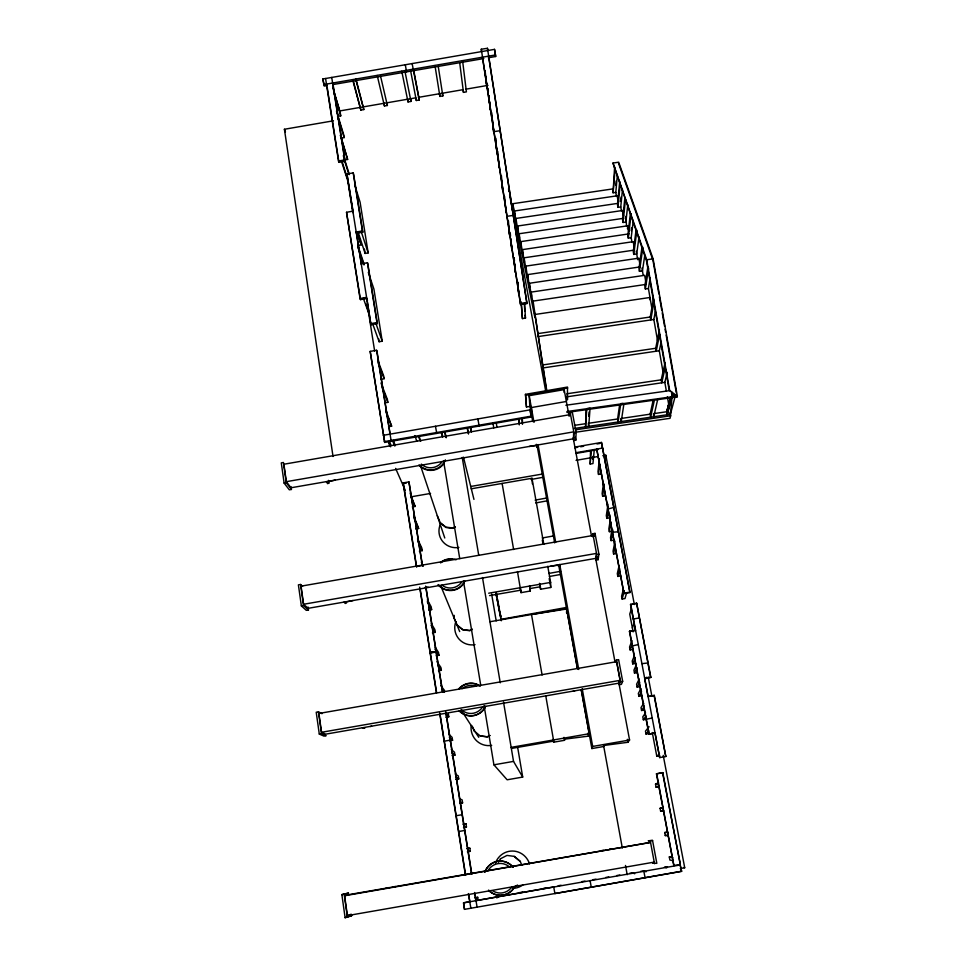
<?xml version="1.0" encoding="UTF-8"?>
<svg xmlns="http://www.w3.org/2000/svg" width="966" height="966" viewBox="0 0 966 966"><rect width="100%" height="100%" fill="white"/><g stroke="black" fill="none" stroke-linecap="round" stroke-linejoin="round"><path stroke-width="1.45" d="M559.809 564.615L559.797 566.185L558.372 566.185L558.372 565.122L550.825 566.173M564.12 392.462L564.156 389.624L529.187 395.686L529.815 405.466L532.725 421.526M567.344 394.514L567.416 399.912L567.501 387.052L525.444 394.345L526.47 407.012L530.853 406.251M570.133 415.465L570.218 412.796L572.367 412.422L576.122 432.49L575.784 440.158L573.659 440.52L573.961 432.865L570.218 412.796M566.559 612.927L566.716 609.003L531.505 614.521L542.107 675.041M586.012 409.729L585.577 426.791L586.797 408.654L590.069 408.171L588.705 426.332L588.379 424.328M553.071 739.256L553.59 742.202L564.518 740.306L564.603 739.159L588.535 736.128L589.26 733.701L581.266 689.482M454.08 617.986L454.262 615.39M588.729 416.286L589.043 412.059M566.957 412.422L677.069 396.929L677.323 396.012L653.101 258.84L618.675 162.203L612.987 163.049L646.508 260.977L669.16 390.107M553.735 886.921L463.463 902.896L464.489 909.356L681.622 871.356L680.149 864.884L681.622 871.356M590.54 450.917L590.166 464.054L592.967 463.571L594.223 450.253M614.618 166.828L613.072 192.777L615.813 192.379L617.383 174.858M613.072 192.777L615.064 169.448M590.166 464.054L591.313 450.748M615.765 185.436L616.151 181.04M592.593 459.357L592.87 456.387M617.383 198.006L617.588 195.736L514.407 210.999L514.721 215.43L512.898 203.693L612.19 188.998M619.713 181.427L617.515 204.756L617.962 207.34L620.752 206.929L622.49 189.493M617.962 207.34L620.317 182.659M573.925 428.518L670.416 414.269L672.046 397.207M620.595 201.423L621.017 197.04M624.857 198.042L622.575 219.801L623.034 222.458L625.871 222.035L627.791 204.683M623.034 222.458L625.485 199.334M599.415 458.657L597.99 471.698L598.509 474.427L601.311 473.944M625.727 216.481L626.584 226.153M574.758 447.077L601.492 442.44L629.941 592.556L623.988 593.595L596.734 449.093L623.988 593.595M598.509 474.427L599.632 464.344M627.465 228.773L627.803 225.778L520.759 241.621L521.024 245.98L519.128 233.748L623.71 218.28M592.496 536.661L592.834 533.751L595.02 533.365L598.92 554.206L598.135 559.676L595.974 560.051L596.722 554.593L592.834 533.751M602.494 448.816L602.579 448.079L575.808 452.728M630.339 213.8L627.828 235.426L628.298 238.131L631.184 237.708L633.298 220.465M628.298 238.131L631.16 213.727M631.245 230.669L631.583 227.783M594.67 536.287L595.02 533.365M605.44 457.932L605.791 455.179L602.808 455.698M603.364 484.014L602.132 493.59L602.651 496.331L605.477 495.848M636.039 230.186L633.285 251.655L633.756 254.42L636.703 253.986L639.021 236.875M633.756 254.42L636.908 230.198M602.651 496.331L604.257 484.111M641.979 247.248L638.949 268.524L639.444 271.349L642.45 270.903L644.769 255.362M619.629 404.766L617.6 418.978L618.107 421.997L620.764 403.643L622.937 403.317M639.444 271.349L642.897 247.344M608.025 504.204L606.31 515.627L606.841 518.392L609.667 517.897L610.126 515.059M607.916 509.046L613.905 507.404M623.807 404.573L621.235 421.538L620.727 418.52M606.841 518.392L608.145 509.891M647.896 266.676L644.841 286.057L645.348 288.955L648.415 288.496L650.13 278.099M645.348 288.955L648.657 268.174M582.353 689.519L582.208 690.388L580.783 690.497M610.415 519.31L608.834 528.909L609.365 531.686L612.19 531.191M609.365 531.686L610.959 522.171M649.623 299.605L649.985 297.48L534.898 314.493L546.828 390.856M611.925 529.815L610.524 537.808L611.055 540.598L613.881 540.103M654.284 300.233L650.758 319.927L650.239 317.005L653.499 298.615M611.055 540.598L612.939 530.02M657.556 340.72L653.837 319.48L655.395 311.028M614.992 541.129L613.06 551.188L613.591 553.989L616.429 553.494M613.591 553.989L615.27 545.452M618.337 531.783L612.541 532.23M659.645 334.212L656.216 351.213L655.697 348.267L659.404 329.732M663.062 372.224L659.307 350.755L661.082 342.242M670.464 397.255L666.769 411.721L667.289 414.74L670.984 397.581M653.245 399.803L650.118 414.185L650.625 417.191L654.417 400.057M619.109 565.653L617.31 573.623L617.842 576.436L620.691 575.941M665.308 367.116L661.722 382.814L661.203 379.831L665.091 362.6M657.665 399.574L653.765 416.732L653.414 414.728M617.842 576.436L619.653 568.551M666.359 391.025L664.837 382.355L667.192 372.357M667.289 414.74L671.805 397.231M653.439 413.69L666.769 411.721L670.501 397.437M623.432 589.248L621.597 596.215L622.128 599.053L624.99 598.558L626.548 593.027M670.416 414.269L675.005 397.014M670.066 412.265L670.682 415.778L670.006 418.314L575.579 432.249M622.128 599.053L624.362 590.781M666.769 411.721L670.718 397.545M629.941 592.556L601.492 442.44M635.483 630.701L630.508 604.631L636.63 603.134L650.842 677.287L644.636 678.651M631.474 608.737L629.747 614.098L633.128 631.873M615.62 662.35L616.38 660.032L618.614 659.645L622.672 681.308L621.404 684.375L619.206 684.761L620.438 681.694L616.38 660.032M650.661 677.601L636.63 603.134M633.249 619.001L639.238 617.962M648.935 734.16L655.202 732.892L648.935 734.16L629.446 631.474L635.435 630.424M632.392 627.997L634.179 622.961M631.981 640.567L629.554 647.039L630.098 649.913L632.984 649.418M618.675 681.924L629.578 740.016L627.912 742.286L604.426 745.402L603.883 746.477L591.856 748.565L592.677 746.44L582.22 688.734M630.098 649.913L632.066 644.817M632.187 645.964L638.357 644.539M620.1 680.354L618.989 683.143L325.747 734.148L321.545 732.276L318.901 713.463L616.61 661.686L620.1 680.354L321.545 732.276M634.227 656.204L632.199 661.01L632.742 663.896L635.64 663.4M632.742 663.896L635.29 657.991M636.413 664.668L633.925 670.138L634.481 673.036L637.367 672.541M634.481 673.036L636.98 667.663M639.178 679.183L636.594 684.206L637.149 687.128L640.047 686.621M647.86 662.966L642.004 663.666M637.149 687.128L639.746 682.189M645.216 679.557L646.483 677.263M640.977 688.673L638.333 693.407L638.888 696.329L641.786 695.822M638.888 696.329L641.545 691.692M498.384 862.191L500.485 858.762M643.754 703.296L641.013 707.571L641.569 710.505L644.479 709.998M641.569 710.505L644.322 706.327M654.103 695.496L648.041 696.546L654.103 695.496L665.803 756.559L654.284 695.218M645.566 712.86L642.776 716.832L643.332 719.779L646.242 719.272M643.332 719.779L645.964 716.144M646.109 719.272L652.364 717.98M649.092 726.722L645.469 731.105L646.037 734.063L648.947 733.556M646.037 734.063L648.766 730.864M496.85 897.945L498.516 896.279L495.534 896.81M477.083 907.038L474.572 892.487M652.292 732.53L656.795 756.209L659.524 753.975M470.865 908.125L468.353 893.574M654.984 732.904L659.693 757.622L630.653 604.173M464.489 909.356L463.656 902.763L469.573 901.725M475.453 898.96L477.711 897.269L478.206 900.36M656.457 773.838L662.785 772.643L680.318 864.498L673.857 865.524L656.457 773.838L662.785 772.643M659.041 786.698L656.095 787.205L655.528 784.199L658.571 782.545M512.306 887.814L517.595 885.049M500.424 858.798L507.005 855.417L514.238 856.371L520.263 861.394L521.809 865.307M656.095 787.205L659.162 785.636M489.822 735.476L487.262 736.78L480.162 735.863M489.907 735.597L487.347 736.889L480.247 735.983L474.282 731.045M472.241 629.18L469.718 630.46L462.738 629.591L456.966 624.93M472.35 629.434L469.826 630.701L462.847 629.844L457.087 625.183L453.96 617.733M455.252 526.736L452.764 527.967L445.894 527.146L440.218 522.642M455.372 527.098L452.885 528.33L446.014 527.508L440.363 523.004L437.284 515.675M328.428 480.356L328.826 483.097L327.631 483.664L326.315 481.636M335.154 480.114L327.945 481.72L328.826 483.097M471.42 873.65L473.775 872.66L470.804 873.179M345.103 917.7L351.672 915.683L345.103 917.7L341.867 894.625L348.472 893.079L341.867 894.625M353.013 600.526L345.659 602.06L346.492 602.977L345.26 603.448L344.017 602.084M344.608 895.76L650.456 842.437L348.497 894.685L344.608 895.76L347.398 915.623L351.25 914.198M387.716 887.826L388.417 887.621L386.05 888.14M663.618 810.788L660.659 811.307L660.092 808.288L662.93 807.479M370.304 726.541L371.596 726.178M660.659 811.307L663.521 810.583M601.878 850.515L603.339 850.249M548.845 573.43L560.666 571.28M549.4 576.485L561.222 574.335M497.212 599.62L500.943 619.351L566.245 607.493M531.119 479.45L542.989 477.301M535.116 500.122L546.804 498.009M535.659 502.936L547.348 500.811M542.216 537.99L553.977 535.852M361.127 263.875L367.466 262.776L367.853 263.947L377.332 323.61L370.944 324.721L366.814 298.518L360.451 299.617L360.04 298.506L346.528 212.279L352.819 211.192L353.242 212.46M362.818 232.178L362.419 230.946L356.104 232.033L356.514 233.265L362.818 232.178L353.616 174.242L353.194 172.902L346.951 173.977L370.944 324.721M358.132 245.352L361.139 244.833L357.42 232.142M358.277 232.685L365.136 253.43L368.167 252.899L360.101 202.208L354.848 185.375M360.04 298.506L366.416 297.407M370.558 323.658L376.957 322.547L377.332 323.61M372.755 324.057L379.143 341.747L382.222 341.215L373.914 289.076L368.312 272.364M383.731 436.149L383.357 435.304L529.984 409.886L531.119 416.165L531.167 417.046L384.71 442.428L370.183 351.382L376.619 350.272L376.994 351.286L390.059 433.927M381.027 379.24L384.106 378.708L383.635 375.762L378.056 361.006M384.758 402.894L387.849 402.363L387.378 399.393L380.978 382.959M526.47 407.012L525.613 395.287L567.682 388.006M388.525 426.718L391.628 426.187L385.917 410.2M566.378 401.482L531.336 407.555L531.928 417.095M384.347 441.595L531.119 416.165M570.459 414.571L283.883 464.235L286.347 481.672L290.995 487.77L573.418 438.793L573.695 431.85L286.347 481.672M284.125 483.109L286.286 482.734L291.43 489.46L289.317 489.822L284.125 483.109L281.287 462.871L283.436 462.497L286.286 482.734M573.961 432.865L576.122 432.49M574.722 447.801L577.692 447.294M580.651 446.775L583.621 446.268M596.964 443.949L599.934 443.442M408.944 481.889L422.311 565.484L416.394 566.511L403.1 482.903L408.944 481.889L422.565 566.004M575.772 453.452L598.039 449.588M403.1 482.903L403.402 483.568L406.312 483.06M576.05 460.347L598.352 456.471M411.299 496.778L430.57 493.433M470.611 486.49L541.781 474.149M471.191 488.808L531.976 478.255L543.81 544.269M412.313 506.945L415.114 506.462L410.127 493.131M415.827 528.97L418.652 528.487L413.75 515.796M419.377 551.151L422.202 550.656L421.756 547.879L417.517 538.883M302.575 586.422L300.595 584.478L298.397 584.853L301.356 605.875L306.307 610.355L308.468 609.981L308.045 607.034M593.064 535.466L301.042 586.157L303.59 604.269L308.033 608.339L595.756 558.372L596.42 553.421L303.59 604.269M301.356 605.875L303.553 605.501L308.468 609.981M596.722 554.593L598.92 554.206M425.185 587.545L428.035 587.05M488.687 593.209L550.632 582.413L547.746 566.281M489.557 595.611L520.674 590.202M539.861 583.814L540.38 586.76L530.068 588.548L530.334 591.023L521.036 592.641L517.474 571.534M539.511 583.319L540.562 589.248L550.777 587.473L550.632 582.413M428.795 610.126L431.645 609.631L431.186 606.805L427.358 599.826M624.121 593.124L630.086 592.086M489.943 621.73L566.607 608.411L577.535 668.846M432.418 632.875L435.292 632.368L434.833 629.518L431.271 623.517M630.508 604.631L636.485 603.593M430.015 652.267L436.246 651.591L430.015 652.267L419.667 587.171M436.403 692.501L430.111 652.835L436.101 651.796L442.67 691.728M430.111 652.835L436.342 652.159M436.077 655.769L438.95 655.274L438.492 652.4L435.255 647.389M629.446 631.474L634.239 630.641M438.479 670.802L441.365 670.295L440.894 667.421L436.922 661.65M321.98 713.681L318.454 711.833L316.22 712.232L319.287 734.075L323.984 736.116L326.182 735.73L321.533 733.689L319.287 734.075M620.438 681.694L622.672 681.308M644.805 678.337L650.842 677.287M445.906 717.291L448.804 716.784L448.345 713.862M449.661 740.789L452.571 740.282L452.1 737.336L448.828 734.245M452.04 755.654L454.95 755.146L454.479 752.188L451.279 749.544M589.26 733.701L511.147 747.358L511.702 748.409L553.554 741.127M592.677 746.44L629.578 740.016M493.916 764.818L513.526 761.401L522.703 777.075L507.138 779.791L493.916 764.818L484.075 705.47M455.831 779.417L458.753 778.91L458.282 775.927L455.179 774.02M656.795 756.209L659.742 755.702M659.693 757.622L666.009 756.402M459.647 803.35L462.593 802.843L462.11 799.836L459.454 798.797M655.528 784.199L658.474 783.692M463.511 827.512L466.457 826.944L465.962 823.926L463.414 823.6M660.092 808.288L663.038 807.769M466.904 848.752L469.862 848.233L470.345 851.275L467.387 851.795M668.255 835.53L665.26 835.578L664.68 832.535L667.639 832.016M665.26 835.578L668.218 835.059M652.557 840.468L648.403 840.794L652.557 840.468L656.832 863.338L652.581 863.206M673.423 860.742L669.885 860.03L669.305 856.963L672.276 856.444M347.398 915.623L654.139 862.131M474.741 897.788L477.711 897.269M519.382 892.644L522.352 892.125M543.218 888.491L546.201 887.971M558.143 885.762L561.125 885.242M581.979 881.608L584.961 881.089M593.003 879.688L595.974 879.169M605.815 877.454L608.785 876.935M616.827 875.534L619.81 875.015M629.639 873.3L632.609 872.781L634.71 873.771M640.651 871.38L643.634 870.861L646.049 871.803M667.458 866.707L664.475 867.227L666.721 867.854M475.477 900.698L680.402 864.932M680.33 868.506L684.713 867.746L663.219 755.364M681.368 871.284L554.907 893.586L553.735 887.029M327.184 85.563L324.214 86.071L322.861 78.971L494.52 49.363L495.679 56.499L488.253 57.779M323.743 84.573L495.558 54.941M333.125 84.537L483.797 58.552M332.872 87.846L339.803 110.933L415.392 97.892M418.35 97.373L462.811 89.705M465.769 89.198L487.999 85.358M353.037 81.168L360.873 110.064L363.82 109.556L356.031 79.297M377.211 75.493L384.444 106.006L387.39 105.487L386.943 102.794M401.759 71.255L408.026 101.937L410.973 101.43L410.514 98.725M410.695 71.23L416.322 100.5L419.268 99.993L413.557 69.383M439.421 93.738L439.892 96.431L442.839 95.924L438.262 66.473M462.98 89.681L463.463 92.374L466.409 91.855L462.581 60.773M337.786 116.367L340.732 115.86L340.31 113.155L333.825 91.577M333.029 456.495L284.415 129.263L333.451 120.798M341.215 138.078L344.174 137.57L343.739 134.854L336.482 111.042M325.578 78.5L338.498 160.984L347.627 159.45L340.551 135.252M338.498 160.984L338.945 162.348L345.164 161.274L332.872 83.354M394.092 886.716L395.444 886.51M467.906 851.662L470.345 851.275M481.442 50.775L481.285 49.218L487.456 48.3L526.953 303.553L520.541 304.507L482.577 58.117M513.381 215.37L507.041 216.312L507.15 217.579M514.407 210.999L516.255 222.856L515.953 218.449L617.105 203.476M515.953 218.449L517.812 230.427L517.522 226.032L622.611 210.479L623.541 215.853M520.759 241.621L522.678 253.973L522.413 249.626L628.999 233.869M522.413 249.626L524.369 262.124L524.115 257.801L633.213 241.669L634.179 247.26M524.115 257.801L526.084 270.432L525.842 266.121L634.493 250.061M525.842 266.121L527.822 278.896L527.593 274.61L638.816 258.163L640.06 265.324M612.987 163.049L646.701 259.782L653.101 258.84M527.593 274.61L529.61 287.518L529.392 283.267L640.229 266.882M529.392 283.267L531.433 296.321L531.215 292.094L644.648 275.322L645.674 281.178M531.215 292.094L533.28 305.292L533.087 301.102L646.169 284.378M520.541 304.507L520.457 303.396L526.893 302.443M521 301.537L522.425 318.575L525.492 318.116L524.55 303.107M546.539 391.29L533.087 301.102M537.881 333.608L650.239 317.005M538.34 336.542L653.837 319.48M542.783 364.943L655.697 348.267M543.242 367.901L659.307 350.755M566.885 393.766L661.203 379.831M565.883 396.966L664.837 382.355M574.927 425.281L585.299 423.748M588.258 423.313L617.89 418.942M622.333 418.29L650.48 414.124M575.688 429.798L670.682 415.778M565.859 405.249L669.704 390.638L677.323 396.012L566.97 411.516M467.399 848.534L469.862 848.233M672.179 395.782L675.391 395.577L672.179 395.782L671.575 392.921M573.2 691.113L574.649 690.992M664.68 832.535L667.663 832.402M458.693 831.509L464.839 830.446M529.32 446.449L536.746 445.519L536.83 447.029L538.255 447.149L538.134 444.915M463.909 826.715L466.457 826.944M669.305 856.963L672.819 857.579M456.181 815.727L462.316 814.664M611.261 848.885L609.715 849.138M680.318 864.498L662.579 772.764M683.747 867.504L684.713 867.746M673.857 865.524L656.663 773.706M459.949 801.877L462.593 802.843M643.851 871.211L645.034 877.623M362.431 727.772L364.858 728.062L364.073 727.615M455.674 777.087L458.753 778.91M671.612 393.15L677.069 396.929L671.599 393.077M677.323 396.012L675.415 394.659L672.179 395.348L671.877 392.172L669.704 390.638L646.701 259.782M451.762 752.599L454.95 755.146M514.19 856.395L520.215 861.418M444.336 741.163L450.397 740.101M449.311 737.287L452.571 740.282M446.123 713.826L448.804 716.784M442.307 689.929L444.155 692.284M440.75 685.558L444.601 690.557M590.057 880.594L591.264 887.114M438.19 665.767L441.365 670.295M434.917 649.104L438.95 655.274M461.736 710.928L478.762 737.287M431.029 625.256L435.292 632.368M427.274 601.758L431.645 609.631M421.333 562.152L423.337 566.173M417.976 541.745L422.202 550.656M413.714 517.547L418.652 528.487M395.613 468.389L405.297 490.414M411.154 497.261L415.114 506.462M388.38 441.547L390.638 446.799M389.358 441.402L391.001 445.278M391.218 441.305L376.619 350.272M392.594 440.834L394.756 446.014M393.186 440.315L395.348 445.531M440.967 586.398L459.695 631.583M472.229 726.082L474.378 731.165M386.002 412.277L391.628 426.187M381.993 387.39L387.849 402.363M284.415 129.263L285.453 131.956M370.183 351.382L384.71 442.428M378.032 362.697L384.106 378.708M365.921 303.855L368.469 310.943M363.325 298.301L368.927 313.829M414.825 435.594L416.841 441.269M618.566 163.447L652.907 260.023L658.884 293.881M375.943 323.513L382.222 341.215M366.452 297.757L367.454 300.583M418.568 436.451L420.041 440.713M418.93 435.847L420.765 441.136M357.831 247.151L363.808 264.781M346.528 212.279L360.451 299.617M357.831 245.581L364.279 264.648M420.464 465.54L444.771 537.99M356.937 232.202L361.139 244.833M361.417 232.154L368.167 252.899M341.94 161.177L347.253 177.841M341.493 161.25L348.134 181.994M346.951 173.977L353.001 210.974M344.572 160.718L348.931 174.556M344.56 159.257L349.366 174.544M343.316 155.683L344.657 159.958M322.861 78.971L323.984 84.67M340.346 135.288L347.627 159.45M337.774 116.632L344.174 137.57M333.753 92.06L340.732 115.86M436.765 433.408L435.461 426.272M441.245 432.526L442.488 436.825M441.559 432.285L442.802 436.608M444.771 431.73L446.389 437.501M444.493 431.959L446.099 437.695M353.375 81.277L360.873 110.064M355.717 79.2L363.82 109.556M463.451 457.147L473.956 499.398M380.616 76.423L387.39 105.487M500.219 614.98L500.678 616.731L499.374 609.413M501.245 620.752L500.943 619.351M467.278 427.817L468.57 433.662M467.17 428.035L468.45 433.819M470.406 427.467L471.336 431.814M470.502 427.262L471.432 431.645M499.905 613.458L497.876 603.11M405.128 72.184L410.973 101.43M406.553 71.87L405.297 64.746M605.791 455.179L634.36 604.535M648.222 676.985L651.893 696.208M478.073 419.799L477.904 418.918L479.148 426.066M644.926 680.173L648.005 696.353M629.578 631.064L649.116 733.955M419.268 99.993L412.12 63.575M575.253 437.344L575.784 440.158M597.592 556.754L598.135 559.676M650.263 840.867L654.537 863.737M564.156 389.624L569.131 416.274M573.14 437.707L591.494 536.009M595.636 558.191L614.956 661.662M627.357 739.328L627.912 742.286M495.679 56.499L494.52 49.363M497.454 601.311L496.017 593.184M496.017 593.571L496.753 597.531M508.527 188.793L509.07 191.751M509.613 194.709L545.814 391.713M487.021 88.304L485.113 70.687M603.545 745.293L622.321 848.063M625.497 865.464L627.188 874.713M529.187 395.686L534.005 422.359M538.026 444.553L555.704 542.228M559.725 564.422L578.743 669.486M537.011 445.205L554.665 542.88M558.686 565.074L577.414 668.653M581.423 690.847L591.856 748.565M536.335 444.312L536.83 447.029M588.004 733.17L588.535 736.128M525.444 394.345L525.613 395.287M542.3 540.079L542.832 543.037M549.195 578.586L550.777 587.473M496.5 593.305L497.031 596.239M497.55 599.162L498.854 606.491M659.404 296.828L661.734 310.074M662.253 313.02L664.596 326.279M665.115 329.213L665.634 332.159M666.154 335.105L676.285 392.522M563.999 737.348L564.518 740.306M529.549 585.601L530.334 591.023M442.368 93.231L442.839 95.924M545.73 695.665L553.494 739.98M648.415 288.496L652.038 309.217M667.361 396.809L668.883 405.478M641.955 268.077L643.211 275.298M636.232 251.22L637.705 259.709M631.184 237.708L631.921 241.911M502.115 483.435L513.634 549.533M627.803 225.778L628.757 231.26M620.752 206.929L621.452 210.962M617.588 195.736L618.614 201.653M615.813 192.379L616.489 196.315M415.851 97.808L416.322 100.5M491.646 594.15L496.198 620.921M517.655 747.334L522.703 777.075M407.567 99.232L408.026 101.937M462.219 457.437L478.738 555.293M482.493 577.535L500.255 682.817M503.515 702.089L513.526 761.401M443.503 460.685L459.731 558.602M463.426 580.856L480.633 684.701M383.997 103.302L384.444 106.006M434.966 65.531L439.892 96.431M425.861 586.616L436.246 651.591M445.942 712.256L471.843 874.266M474.934 893.635L476.129 901.085M425.608 586.133L436.016 651.229M436.101 651.796L442.44 691.451M445.724 712.014L471.517 873.385M403.402 483.568L416.66 567.03M420.174 589.127L430.268 652.63M430.353 653.197L436.644 692.779M440.134 714.768L465.66 875.341M468.739 894.721L469.923 902.172M439.675 713.065L465.322 874.472M353.194 172.902L362.419 230.946M367.466 262.776L376.957 322.547M364.436 249.083L365.136 253.43M378.672 338.776L379.143 341.747M339.803 110.933L340.237 113.626M493.01 423.362L493.771 427.926M356.285 231.743L361.429 264.394M331.724 77.437L344.729 159.909M337.569 115.896L338.04 118.878M344.367 159.064L344.838 162.034M347.651 179.893L352.819 212.629M357.988 245.376L358.446 248.347M368.07 309.374L374.639 351.044M388.96 441.824L389.66 446.28M327.184 87.363L338.945 162.348M535.309 317.536L534.584 312.912L535.043 317.572M534.766 317.005L514.31 214.633L514.624 218.98L512.898 203.693M517.522 226.032L519.406 238.131L519.128 233.748M488.736 57.211L513.236 215.164M513.465 216.638L526.953 303.553M525.045 315.206L525.492 318.116M481.285 49.218L520.457 303.396M493.24 129.13L493.662 131.871L492.575 120.013M498.77 165.041L499.193 167.818L497.756 151.433M502.199 187.295L502.634 190.097L501.39 175.643M505.653 209.719L506.087 212.532L504.542 196.352M509.13 232.299L509.565 235.136L508.418 220.828M520.288 587.678L521.036 592.641M496.222 422.806L496.983 427.37M530.274 410.248L531.191 416.551M291.032 486.623L291.43 489.46M300.595 584.478L303.553 605.501M318.454 711.833L321.533 733.689M344.174 894.226L347.41 917.302M459.707 62.778L463.463 92.374M518.718 418.906L519.285 424.871M485.898 76.399L486.949 88.317M488.941 95.513L489.219 98.411M489.484 101.321L490.293 110.015L488.784 95.658M488.108 88.389L488.385 91.299M518.996 419.051L519.418 423.482M494.121 133.042L493.988 131.618L500.243 130.688L500.352 132.113M491.742 112.768L492.153 117.236M495.643 138.029L496.017 142.352M496.283 145.238L497.055 153.884L495.461 138.114M487.456 48.3L487.601 49.87M522.063 419.848L522.449 424.315M522.244 418.483L522.618 422.927M510.277 233.192L510.507 236.175M510.748 239.145L511.775 249.445L510.954 239.061M514.214 258.019L514.431 260.868M514.649 263.73L515.289 272.315L513.984 257.946M517.897 282.193L518.211 286.576M518.416 289.51L518.839 295.354L517.655 282.181M531.976 478.255L532.387 483.869M540.38 586.76L540.562 589.248M521.399 303.578L522.425 318.575M524.333 303.892L524.779 310.967M553.494 739.932L553.59 742.202M475.018 644.66A17.497 17.316 -35.4 0 1 455.88 621.536M464.272 582.667A15.879 15.613 -26.1 0 1 438.347 584.913M440.653 562.852A15.879 15.613 -26.1 0 1 452.233 559.266M464.791 581.085A15.903 15.637 -26.1 0 1 438.178 584.563M440.484 562.478A15.903 15.637 -26.1 0 1 456.109 559.761M462.002 581.641A13.717 13.476 -26.1 0 1 441.897 585.13M500.666 615.016A102.227 1.147 79.7 0 1 500.919 616.779M501.137 618.276A102.227 1.147 79.7 0 1 501.402 620.426M495.401 863.157A18.668 18.088 87.9 0 1 529.537 863.882M522.896 884.904A18.668 18.088 87.9 0 1 512.753 888.37M514.709 886.812A17.134 16.591 89.4 0 1 488.506 890.169A17.171 16.615 89.4 0 0 514.649 886.885M484.823 872.177A17.134 16.591 89.4 0 1 513.127 867.239M484.727 872.226A17.171 16.615 89.4 0 1 513.055 867.287M511.968 886.8A14.804 14.321 89.4 0 1 492.6 890.724M487.927 870.74A14.804 14.321 89.4 0 1 509.167 866.635M458.886 547.432A17.207 16.833 -19.4 0 1 440.085 525.021M444.384 462.75A15.577 15.058 -17.3 0 1 418.942 464.996M445.398 459.864A15.601 15.07 -17.3 0 1 419.63 465.431M442.126 461.603A13.452 12.993 -17.3 0 1 421.345 464.115M491.682 745.366A17.919 17.702 -79.2 0 1 471.203 725.357M484.956 707.776A16.289 16.12 -67 0 1 459.454 711.061M458.826 689.12A16.289 16.12 -67 0 1 479.221 685.57M485.524 706.327A16.313 16.144 -66.9 0 1 459.309 710.891M458.681 688.903A16.313 16.144 -66.9 0 1 480.307 686.126M482.674 706.895A14.067 13.922 -66.9 0 1 461.084 709.479M462.086 688.649A14.067 13.922 -66.9 0 1 475.815 686.258M465.962 823.926L463.016 824.433L465.974 823.974"/></g></svg>
